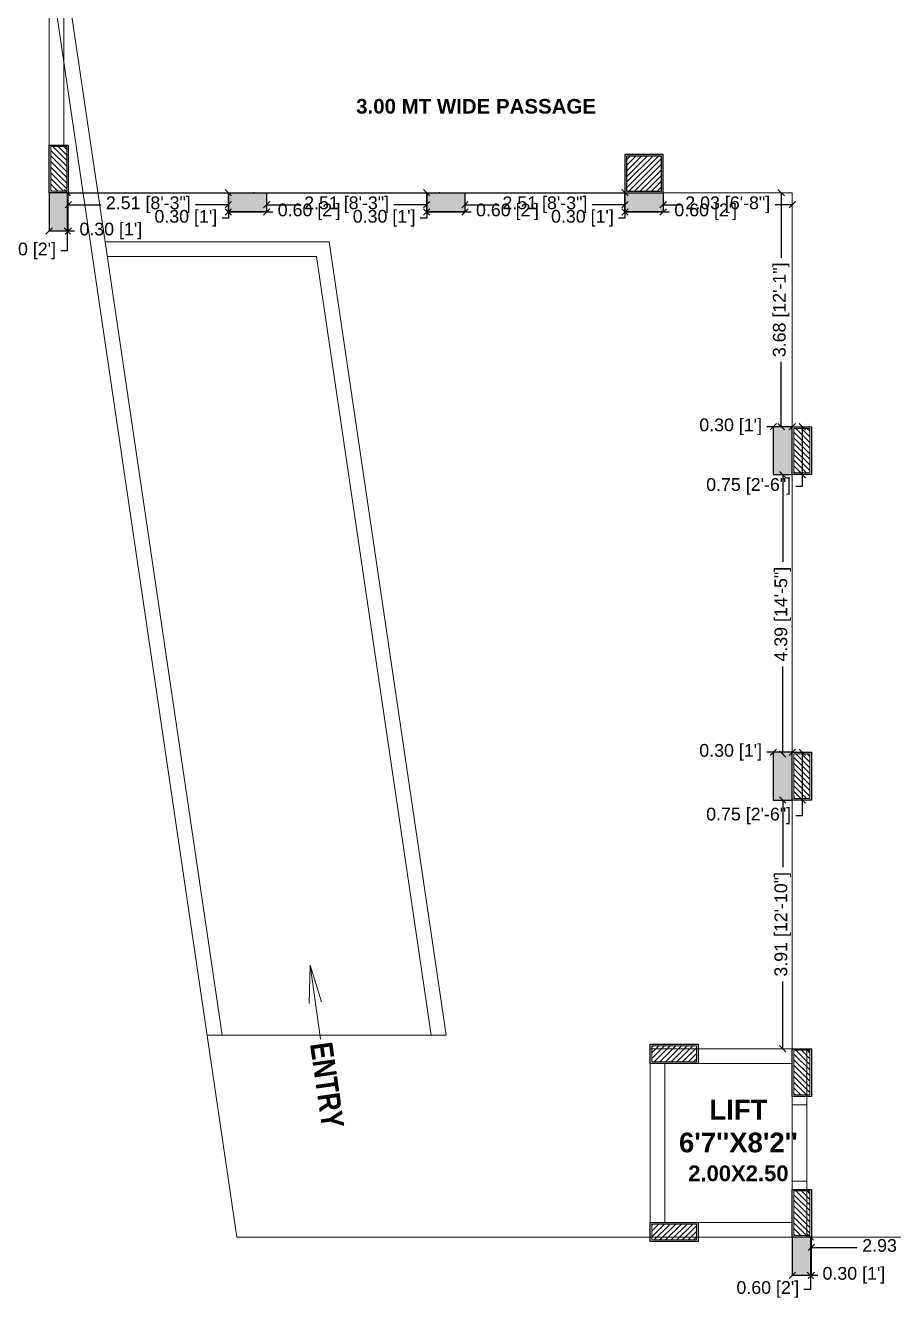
# Model space of a CAD drawing. Header units: metres. Extents: x 0 to 8495, y 0 to 3455.
# Drawn here: x 8264.04 to 8277.67, y 227.93 to 248.09 of the extents above; entities that cross this region are included whole.
import ezdxf

# ---------------------------------------------------------------- set-up
doc = ezdxf.new("R2010")
doc.units = ezdxf.units.M
doc.header["$MEASUREMENT"] = 0
doc.layers.get('0').update_dxf_attribs({"lineweight": 18})
doc.layers.add('Columns', color=12, linetype='Continuous', lineweight=25)
doc.layers.add('furniture', color=30, linetype='Continuous', lineweight=20)
doc.styles.add('Annotative', font='arial.ttf')
doc.styles.get("Standard").update_dxf_attribs({"font": 'ARIALN.TTF', "height": 0.2})
doc.dimstyles.get("Standard").update_dxf_attribs({"dimtxt": 0.2, "dimasz": 0.1, "dimexe": 0.08, "dimexo": 0.1125, "dimgap": 0.09, "dimtad": 0, "dimtoh": 1, "dimzin": 0, "dimdsep": 46, "dimtxsty": 'Annotative', "dimblk": 'OBLIQUE', "dimcen": 0.09, "dimse1": 1, "dimse2": 1, "dimclrt": 256, "dimadec": 0, "dimazin": 0, "dimtfac": 1, "dimtofl": 0, "dimtmove": 0, "dimatfit": 3, "dimldrblk": 'OBLIQUE', "dimfxl": 1, "dimtolj": 1, "dimtzin": 0, "dimarcsym": 0})

# ---------------------------------------------------------------- blocks, each defined once
blk = doc.blocks.new('_Oblique')
at = {"color": 0, "linetype": 'ByBlock', "lineweight": -2}
blk.add_line((-0.5, -0.5), (0.5, 0.5), dxfattribs=at)
blk = doc.blocks.new('*D92')
at = {"layer": 'Columns', "color": 0, "lineweight": -2, "transparency": 16777216}
for p, q in [((8264.711, 245.275), (8265.225, 245.275)), ((8267.225, 245.275), (8266.711, 245.275))]:
    blk.add_line(p, q, dxfattribs=at)
at = {"layer": 'Defpoints', "color": 0, "transparency": 16777216}
for p in [(8264.711, 245.463), (8267.225, 245.463), (8267.225, 245.275)]:
    blk.add_point(p, dxfattribs=at)
at = {"layer": 'Columns', "color": 0, "lineweight": -2, "transparency": 16777216, "xscale": 0.1, "yscale": 0.1, "zscale": 0.1, "rotation": 180}
blk.add_blockref('_Oblique', (8264.711, 245.275), dxfattribs=at)
at = {"layer": 'Columns', "color": 0, "lineweight": -2, "transparency": 16777216, "xscale": 0.1, "yscale": 0.1, "zscale": 0.1}
blk.add_blockref('_Oblique', (8267.225, 245.275), dxfattribs=at)
at = {"layer": 'Columns', "transparency": 16777216, "insert": (8265.968, 245.275), "char_height": 0.2, "attachment_point": 5, "style": 'Annotative'}
blk.add_mtext('\\A1;2.51 [8\'-3"]', dxfattribs=at)
blk = doc.blocks.new('*D93')
at = {"layer": 'Columns', "color": 0, "lineweight": -2, "transparency": 16777216}
for p, q in [((8267.825, 245.275), (8268.339, 245.275)), ((8270.339, 245.275), (8269.825, 245.275))]:
    blk.add_line(p, q, dxfattribs=at)
at = {"layer": 'Defpoints', "color": 0, "transparency": 16777216}
for p in [(8267.825, 245.463), (8270.339, 245.463), (8270.339, 245.275)]:
    blk.add_point(p, dxfattribs=at)
at = {"layer": 'Columns', "color": 0, "lineweight": -2, "transparency": 16777216, "xscale": 0.1, "yscale": 0.1, "zscale": 0.1, "rotation": 180}
blk.add_blockref('_Oblique', (8267.825, 245.275), dxfattribs=at)
at = {"layer": 'Columns', "color": 0, "lineweight": -2, "transparency": 16777216, "xscale": 0.1, "yscale": 0.1, "zscale": 0.1}
blk.add_blockref('_Oblique', (8270.339, 245.275), dxfattribs=at)
at = {"layer": 'Columns', "transparency": 16777216, "insert": (8269.082, 245.275), "char_height": 0.2, "attachment_point": 5, "style": 'Annotative'}
blk.add_mtext('\\A1;2.51 [8\'-3"]', dxfattribs=at)
blk = doc.blocks.new('*D94')
at = {"layer": 'Columns', "color": 0, "lineweight": -2, "transparency": 16777216}
for p, q in [((8270.939, 245.275), (8271.453, 245.275)), ((8273.453, 245.275), (8272.939, 245.275))]:
    blk.add_line(p, q, dxfattribs=at)
at = {"layer": 'Defpoints', "color": 0, "transparency": 16777216}
for p in [(8270.939, 245.463), (8273.453, 245.463), (8273.453, 245.275)]:
    blk.add_point(p, dxfattribs=at)
at = {"layer": 'Columns', "color": 0, "lineweight": -2, "transparency": 16777216, "xscale": 0.1, "yscale": 0.1, "zscale": 0.1, "rotation": 180}
blk.add_blockref('_Oblique', (8270.939, 245.275), dxfattribs=at)
at = {"layer": 'Columns', "color": 0, "lineweight": -2, "transparency": 16777216, "xscale": 0.1, "yscale": 0.1, "zscale": 0.1}
blk.add_blockref('_Oblique', (8273.453, 245.275), dxfattribs=at)
at = {"layer": 'Columns', "transparency": 16777216, "insert": (8272.196, 245.275), "char_height": 0.2, "attachment_point": 5, "style": 'Annotative'}
blk.add_mtext('\\A1;2.51 [8\'-3"]', dxfattribs=at)
blk = doc.blocks.new('*D95')
at = {"layer": 'Columns', "color": 0, "lineweight": -2, "transparency": 16777216}
for p, q in [((8274.053, 245.275), (8274.324, 245.275)), ((8276.081, 245.275), (8275.81, 245.275))]:
    blk.add_line(p, q, dxfattribs=at)
at = {"layer": 'Defpoints', "color": 0, "transparency": 16777216}
for p in [(8274.053, 245.463), (8276.081, 245.463), (8276.081, 245.275)]:
    blk.add_point(p, dxfattribs=at)
at = {"layer": 'Columns', "color": 0, "lineweight": -2, "transparency": 16777216, "xscale": 0.1, "yscale": 0.1, "zscale": 0.1, "rotation": 180}
blk.add_blockref('_Oblique', (8274.053, 245.275), dxfattribs=at)
at = {"layer": 'Columns', "color": 0, "lineweight": -2, "transparency": 16777216, "xscale": 0.1, "yscale": 0.1, "zscale": 0.1}
blk.add_blockref('_Oblique', (8276.081, 245.275), dxfattribs=at)
at = {"layer": 'Columns', "transparency": 16777216, "insert": (8275.067, 245.275), "char_height": 0.2, "attachment_point": 5, "style": 'Annotative'}
blk.add_mtext('\\A1;2.03 [6\'-8"]', dxfattribs=at)
blk = doc.blocks.new('*D96')
at = {"layer": 'Columns', "color": 0, "lineweight": -2, "transparency": 16777216}
for p, q in [((8275.906, 245.463), (8275.906, 244.443)), ((8275.906, 241.785), (8275.906, 242.805))]:
    blk.add_line(p, q, dxfattribs=at)
at = {"layer": 'Defpoints', "color": 0, "transparency": 16777216}
for p in [(8276.081, 245.463), (8275.906, 241.785), (8276.081, 241.785)]:
    blk.add_point(p, dxfattribs=at)
at = {"layer": 'Columns', "color": 0, "lineweight": -2, "transparency": 16777216, "xscale": 0.1, "yscale": 0.1, "zscale": 0.1}
for p, rotation in [((8275.906, 245.463), 90), ((8275.906, 241.785), 270)]:
    blk.add_blockref('_Oblique', p, dxfattribs=dict(at, rotation=rotation))
at = {"layer": 'Columns', "transparency": 16777216, "insert": (8275.906, 243.624), "char_height": 0.2, "attachment_point": 5, "rotation": 90, "style": 'Annotative'}
blk.add_mtext('\\A1;3.68 [12\'-1"]', dxfattribs=at)
blk = doc.blocks.new('*D97')
at = {"layer": 'Columns', "color": 0, "lineweight": -2, "transparency": 16777216}
for p, q in [((8275.931, 241.035), (8275.931, 239.664)), ((8275.931, 236.645), (8275.931, 238.017))]:
    blk.add_line(p, q, dxfattribs=at)
at = {"layer": 'Defpoints', "color": 0, "transparency": 16777216}
for p in [(8276.081, 241.035), (8275.931, 236.645), (8276.081, 236.645)]:
    blk.add_point(p, dxfattribs=at)
at = {"layer": 'Columns', "color": 0, "lineweight": -2, "transparency": 16777216, "xscale": 0.1, "yscale": 0.1, "zscale": 0.1}
for p, rotation in [((8275.931, 241.035), 90), ((8275.931, 236.645), 270)]:
    blk.add_blockref('_Oblique', p, dxfattribs=dict(at, rotation=rotation))
at = {"layer": 'Columns', "transparency": 16777216, "insert": (8275.931, 238.84), "char_height": 0.2, "attachment_point": 5, "rotation": 90, "style": 'Annotative'}
blk.add_mtext('\\A1;4.39 [14\'-5"]', dxfattribs=at)
blk = doc.blocks.new('*D98')
at = {"layer": 'Columns', "color": 0, "lineweight": -2, "transparency": 16777216}
for p, q in [((8275.931, 235.92), (8275.931, 234.863)), ((8275.931, 232.011), (8275.931, 233.069))]:
    blk.add_line(p, q, dxfattribs=at)
at = {"layer": 'Defpoints', "color": 0, "transparency": 16777216}
for p in [(8276.081, 235.92), (8275.931, 232.011), (8276.081, 232.011)]:
    blk.add_point(p, dxfattribs=at)
at = {"layer": 'Columns', "color": 0, "lineweight": -2, "transparency": 16777216, "xscale": 0.1, "yscale": 0.1, "zscale": 0.1}
for p, rotation in [((8275.931, 235.92), 90), ((8275.931, 232.011), 270)]:
    blk.add_blockref('_Oblique', p, dxfattribs=dict(at, rotation=rotation))
at = {"layer": 'Columns', "transparency": 16777216, "insert": (8275.931, 233.966), "char_height": 0.2, "attachment_point": 5, "rotation": 90, "style": 'Annotative'}
blk.add_mtext('\\A1;3.91 [12\'-10"]', dxfattribs=at)
blk = doc.blocks.new('*D99')
at = {"layer": 'Columns', "color": 0, "lineweight": -2, "transparency": 16777216}
for p, q in [((8264.694, 245.463), (8264.694, 244.863)), ((8264.694, 244.863), (8264.694, 244.549)), ((8264.694, 244.549), (8264.594, 244.549))]:
    blk.add_line(p, q, dxfattribs=at)
at = {"layer": 'Defpoints', "color": 0, "transparency": 16777216}
for p in [(8264.411, 245.463), (8264.411, 244.863), (8264.694, 244.863)]:
    blk.add_point(p, dxfattribs=at)
at = {"layer": 'Columns', "color": 0, "lineweight": -2, "transparency": 16777216, "xscale": 0.1, "yscale": 0.1, "zscale": 0.1}
for p, rotation in [((8264.694, 245.463), 90), ((8264.694, 244.863), 270)]:
    blk.add_blockref('_Oblique', p, dxfattribs=dict(at, rotation=rotation))
at = {"layer": 'Columns', "transparency": 16777216, "insert": (8264.026, 244.549), "char_height": 0.2, "attachment_point": 5, "style": 'Annotative'}
blk.add_mtext("\\A1;0.60 [2']", dxfattribs=at)
blk = doc.blocks.new('*D100')
at = {"layer": 'Columns', "color": 0, "lineweight": -2, "transparency": 16777216}
for p, q in [((8264.411, 244.863), (8264.711, 244.863)), ((8264.711, 244.863), (8264.811, 244.863))]:
    blk.add_line(p, q, dxfattribs=at)
at = {"layer": 'Defpoints', "color": 0, "transparency": 16777216}
for p in [(8264.411, 244.863), (8264.711, 244.863), (8264.711, 244.863)]:
    blk.add_point(p, dxfattribs=at)
at = {"layer": 'Columns', "color": 0, "lineweight": -2, "transparency": 16777216, "xscale": 0.1, "yscale": 0.1, "zscale": 0.1, "rotation": 180}
blk.add_blockref('_Oblique', (8264.411, 244.863), dxfattribs=at)
at = {"layer": 'Columns', "color": 0, "lineweight": -2, "transparency": 16777216, "xscale": 0.1, "yscale": 0.1, "zscale": 0.1}
blk.add_blockref('_Oblique', (8264.711, 244.863), dxfattribs=at)
at = {"layer": 'Columns', "transparency": 16777216, "insert": (8265.379, 244.863), "char_height": 0.2, "attachment_point": 5, "style": 'Annotative'}
blk.add_mtext("\\A1;0.30 [1']", dxfattribs=at)
blk = doc.blocks.new('*D101')
at = {"layer": 'Columns', "color": 0, "lineweight": -2, "transparency": 16777216}
for p, q in [((8267.225, 245.463), (8267.225, 245.163)), ((8267.225, 245.163), (8267.225, 245.063)), ((8267.225, 245.063), (8267.125, 245.063))]:
    blk.add_line(p, q, dxfattribs=at)
at = {"layer": 'Defpoints', "color": 0, "transparency": 16777216}
for p in [(8267.225, 245.463), (8267.225, 245.163), (8267.225, 245.163)]:
    blk.add_point(p, dxfattribs=at)
at = {"layer": 'Columns', "color": 0, "lineweight": -2, "transparency": 16777216, "xscale": 0.1, "yscale": 0.1, "zscale": 0.1}
for p, rotation in [((8267.225, 245.463), 90), ((8267.225, 245.163), 270)]:
    blk.add_blockref('_Oblique', p, dxfattribs=dict(at, rotation=rotation))
at = {"layer": 'Columns', "transparency": 16777216, "insert": (8266.557, 245.063), "char_height": 0.2, "attachment_point": 5, "style": 'Annotative'}
blk.add_mtext("\\A1;0.30 [1']", dxfattribs=at)
blk = doc.blocks.new('*D102')
at = {"layer": 'Columns', "color": 0, "lineweight": -2, "transparency": 16777216}
for p, q in [((8267.225, 245.163), (8267.825, 245.163)), ((8267.825, 245.163), (8267.925, 245.163))]:
    blk.add_line(p, q, dxfattribs=at)
at = {"layer": 'Defpoints', "color": 0, "transparency": 16777216}
for p in [(8267.225, 245.163), (8267.825, 245.163), (8267.825, 245.163)]:
    blk.add_point(p, dxfattribs=at)
at = {"layer": 'Columns', "color": 0, "lineweight": -2, "transparency": 16777216, "xscale": 0.1, "yscale": 0.1, "zscale": 0.1, "rotation": 180}
blk.add_blockref('_Oblique', (8267.225, 245.163), dxfattribs=at)
at = {"layer": 'Columns', "color": 0, "lineweight": -2, "transparency": 16777216, "xscale": 0.1, "yscale": 0.1, "zscale": 0.1}
blk.add_blockref('_Oblique', (8267.825, 245.163), dxfattribs=at)
at = {"layer": 'Columns', "transparency": 16777216, "insert": (8268.493, 245.163), "char_height": 0.2, "attachment_point": 5, "style": 'Annotative'}
blk.add_mtext("\\A1;0.60 [2']", dxfattribs=at)
blk = doc.blocks.new('*D103')
at = {"layer": 'Columns', "color": 0, "lineweight": -2, "transparency": 16777216}
for p, q in [((8270.339, 245.463), (8270.339, 245.163)), ((8270.339, 245.163), (8270.339, 245.063)), ((8270.339, 245.063), (8270.239, 245.063))]:
    blk.add_line(p, q, dxfattribs=at)
at = {"layer": 'Defpoints', "color": 0, "transparency": 16777216}
for p in [(8270.339, 245.463), (8270.339, 245.163), (8270.339, 245.163)]:
    blk.add_point(p, dxfattribs=at)
at = {"layer": 'Columns', "color": 0, "lineweight": -2, "transparency": 16777216, "xscale": 0.1, "yscale": 0.1, "zscale": 0.1}
for p, rotation in [((8270.339, 245.463), 90), ((8270.339, 245.163), 270)]:
    blk.add_blockref('_Oblique', p, dxfattribs=dict(at, rotation=rotation))
at = {"layer": 'Columns', "transparency": 16777216, "insert": (8269.671, 245.063), "char_height": 0.2, "attachment_point": 5, "style": 'Annotative'}
blk.add_mtext("\\A1;0.30 [1']", dxfattribs=at)
blk = doc.blocks.new('*D104')
at = {"layer": 'Columns', "color": 0, "lineweight": -2, "transparency": 16777216}
for p, q in [((8270.339, 245.163), (8270.939, 245.163)), ((8270.939, 245.163), (8271.039, 245.163))]:
    blk.add_line(p, q, dxfattribs=at)
at = {"layer": 'Defpoints', "color": 0, "transparency": 16777216}
for p in [(8270.339, 245.163), (8270.939, 245.163), (8270.939, 245.163)]:
    blk.add_point(p, dxfattribs=at)
at = {"layer": 'Columns', "color": 0, "lineweight": -2, "transparency": 16777216, "xscale": 0.1, "yscale": 0.1, "zscale": 0.1, "rotation": 180}
blk.add_blockref('_Oblique', (8270.339, 245.163), dxfattribs=at)
at = {"layer": 'Columns', "color": 0, "lineweight": -2, "transparency": 16777216, "xscale": 0.1, "yscale": 0.1, "zscale": 0.1}
blk.add_blockref('_Oblique', (8270.939, 245.163), dxfattribs=at)
at = {"layer": 'Columns', "transparency": 16777216, "insert": (8271.607, 245.163), "char_height": 0.2, "attachment_point": 5, "style": 'Annotative'}
blk.add_mtext("\\A1;0.60 [2']", dxfattribs=at)
blk = doc.blocks.new('*D105')
at = {"layer": 'Columns', "color": 0, "lineweight": -2, "transparency": 16777216}
for p, q in [((8273.453, 245.463), (8273.453, 245.163)), ((8273.453, 245.163), (8273.453, 245.063)), ((8273.453, 245.063), (8273.353, 245.063))]:
    blk.add_line(p, q, dxfattribs=at)
at = {"layer": 'Defpoints', "color": 0, "transparency": 16777216}
for p in [(8273.453, 245.463), (8273.453, 245.163), (8273.453, 245.163)]:
    blk.add_point(p, dxfattribs=at)
at = {"layer": 'Columns', "color": 0, "lineweight": -2, "transparency": 16777216, "xscale": 0.1, "yscale": 0.1, "zscale": 0.1}
for p, rotation in [((8273.453, 245.463), 90), ((8273.453, 245.163), 270)]:
    blk.add_blockref('_Oblique', p, dxfattribs=dict(at, rotation=rotation))
at = {"layer": 'Columns', "transparency": 16777216, "insert": (8272.785, 245.063), "char_height": 0.2, "attachment_point": 5, "style": 'Annotative'}
blk.add_mtext("\\A1;0.30 [1']", dxfattribs=at)
blk = doc.blocks.new('*D106')
at = {"layer": 'Columns', "color": 0, "lineweight": -2, "transparency": 16777216}
for p, q in [((8273.453, 245.163), (8274.053, 245.163)), ((8274.053, 245.163), (8274.153, 245.163))]:
    blk.add_line(p, q, dxfattribs=at)
at = {"layer": 'Defpoints', "color": 0, "transparency": 16777216}
for p in [(8273.453, 245.163), (8274.053, 245.163), (8274.053, 245.163)]:
    blk.add_point(p, dxfattribs=at)
at = {"layer": 'Columns', "color": 0, "lineweight": -2, "transparency": 16777216, "xscale": 0.1, "yscale": 0.1, "zscale": 0.1, "rotation": 180}
blk.add_blockref('_Oblique', (8273.453, 245.163), dxfattribs=at)
at = {"layer": 'Columns', "color": 0, "lineweight": -2, "transparency": 16777216, "xscale": 0.1, "yscale": 0.1, "zscale": 0.1}
blk.add_blockref('_Oblique', (8274.053, 245.163), dxfattribs=at)
at = {"layer": 'Columns', "transparency": 16777216, "insert": (8274.721, 245.163), "char_height": 0.2, "attachment_point": 5, "style": 'Annotative'}
blk.add_mtext("\\A1;0.60 [2']", dxfattribs=at)
blk = doc.blocks.new('*D107')
at = {"layer": 'Columns', "color": 0, "lineweight": -2, "transparency": 16777216}
for p, q in [((8275.781, 241.785), (8275.681, 241.785)), ((8276.081, 241.785), (8275.781, 241.785))]:
    blk.add_line(p, q, dxfattribs=at)
at = {"layer": 'Defpoints', "color": 0, "transparency": 16777216}
for p in [(8275.781, 241.785), (8275.781, 241.785), (8276.081, 241.785)]:
    blk.add_point(p, dxfattribs=at)
at = {"layer": 'Columns', "color": 0, "lineweight": -2, "transparency": 16777216, "xscale": 0.1, "yscale": 0.1, "zscale": 0.1, "rotation": 180}
blk.add_blockref('_Oblique', (8275.781, 241.785), dxfattribs=at)
at = {"layer": 'Columns', "color": 0, "lineweight": -2, "transparency": 16777216, "xscale": 0.1, "yscale": 0.1, "zscale": 0.1}
blk.add_blockref('_Oblique', (8276.081, 241.785), dxfattribs=at)
at = {"layer": 'Columns', "transparency": 16777216, "insert": (8275.113, 241.785), "char_height": 0.2, "attachment_point": 5, "style": 'Annotative'}
blk.add_mtext("\\A1;0.30 [1']", dxfattribs=at)
blk = doc.blocks.new('*D108')
at = {"layer": 'Columns', "color": 0, "lineweight": -2, "transparency": 16777216}
for p, q in [((8276.237, 241.785), (8276.237, 241.035)), ((8276.237, 241.035), (8276.237, 240.848)), ((8276.237, 240.848), (8276.137, 240.848))]:
    blk.add_line(p, q, dxfattribs=at)
at = {"layer": 'Defpoints', "color": 0, "transparency": 16777216}
for p in [(8275.781, 241.785), (8275.781, 241.035), (8276.237, 241.035)]:
    blk.add_point(p, dxfattribs=at)
at = {"layer": 'Columns', "color": 0, "lineweight": -2, "transparency": 16777216, "xscale": 0.1, "yscale": 0.1, "zscale": 0.1}
for p, rotation in [((8276.237, 241.785), 90), ((8276.237, 241.035), 270)]:
    blk.add_blockref('_Oblique', p, dxfattribs=dict(at, rotation=rotation))
at = {"layer": 'Columns', "transparency": 16777216, "insert": (8275.395, 240.848), "char_height": 0.2, "attachment_point": 5, "style": 'Annotative'}
blk.add_mtext('\\A1;0.75 [2\'-6"]', dxfattribs=at)
blk = doc.blocks.new('*D109')
at = {"layer": 'Columns', "color": 0, "lineweight": -2, "transparency": 16777216}
for p, q in [((8275.781, 236.67), (8275.681, 236.67)), ((8276.081, 236.67), (8275.781, 236.67))]:
    blk.add_line(p, q, dxfattribs=at)
at = {"layer": 'Defpoints', "color": 0, "transparency": 16777216}
for p in [(8275.781, 236.67), (8275.781, 236.67), (8276.081, 236.67)]:
    blk.add_point(p, dxfattribs=at)
at = {"layer": 'Columns', "color": 0, "lineweight": -2, "transparency": 16777216, "xscale": 0.1, "yscale": 0.1, "zscale": 0.1, "rotation": 180}
blk.add_blockref('_Oblique', (8275.781, 236.67), dxfattribs=at)
at = {"layer": 'Columns', "color": 0, "lineweight": -2, "transparency": 16777216, "xscale": 0.1, "yscale": 0.1, "zscale": 0.1}
blk.add_blockref('_Oblique', (8276.081, 236.67), dxfattribs=at)
at = {"layer": 'Columns', "transparency": 16777216, "insert": (8275.113, 236.67), "char_height": 0.2, "attachment_point": 5, "style": 'Annotative'}
blk.add_mtext("\\A1;0.30 [1']", dxfattribs=at)
blk = doc.blocks.new('*D110')
at = {"layer": 'Columns', "color": 0, "lineweight": -2, "transparency": 16777216}
for p, q in [((8276.237, 236.67), (8276.237, 235.92)), ((8276.237, 235.92), (8276.237, 235.669)), ((8276.237, 235.669), (8276.137, 235.669))]:
    blk.add_line(p, q, dxfattribs=at)
at = {"layer": 'Defpoints', "color": 0, "transparency": 16777216}
for p in [(8275.781, 236.67), (8275.781, 235.92), (8276.237, 235.92)]:
    blk.add_point(p, dxfattribs=at)
at = {"layer": 'Columns', "color": 0, "lineweight": -2, "transparency": 16777216, "xscale": 0.1, "yscale": 0.1, "zscale": 0.1}
for p, rotation in [((8276.237, 236.67), 90), ((8276.237, 235.92), 270)]:
    blk.add_blockref('_Oblique', p, dxfattribs=dict(at, rotation=rotation))
at = {"layer": 'Columns', "transparency": 16777216, "insert": (8275.395, 235.669), "char_height": 0.2, "attachment_point": 5, "style": 'Annotative'}
blk.add_mtext('\\A1;0.75 [2\'-6"]', dxfattribs=at)
blk = doc.blocks.new('*D111')
at = {"layer": 'Columns', "color": 0, "lineweight": -2, "transparency": 16777216}
for p, q in [((8276.381, 228.89), (8277.102, 228.89)), ((8279.311, 228.89), (8278.589, 228.89))]:
    blk.add_line(p, q, dxfattribs=at)
at = {"layer": 'Defpoints', "color": 0, "transparency": 16777216}
for p in [(8276.381, 229.051), (8279.311, 229.051), (8279.311, 228.89)]:
    blk.add_point(p, dxfattribs=at)
at = {"layer": 'Columns', "color": 0, "lineweight": -2, "transparency": 16777216, "xscale": 0.1, "yscale": 0.1, "zscale": 0.1, "rotation": 180}
blk.add_blockref('_Oblique', (8276.381, 228.89), dxfattribs=at)
at = {"layer": 'Columns', "color": 0, "lineweight": -2, "transparency": 16777216, "xscale": 0.1, "yscale": 0.1, "zscale": 0.1}
blk.add_blockref('_Oblique', (8279.311, 228.89), dxfattribs=at)
at = {"layer": 'Columns', "transparency": 16777216, "insert": (8277.846, 228.89), "char_height": 0.2, "attachment_point": 5, "style": 'Annotative'}
blk.add_mtext('\\A1;2.93 [9\'-7"]', dxfattribs=at)
blk = doc.blocks.new('*D112')
at = {"layer": 'Columns', "color": 0, "lineweight": -2, "transparency": 16777216}
for p, q in [((8276.364, 229.051), (8276.364, 228.451)), ((8276.364, 228.451), (8276.364, 228.229)), ((8276.364, 228.229), (8276.264, 228.229))]:
    blk.add_line(p, q, dxfattribs=at)
at = {"layer": 'Defpoints', "color": 0, "transparency": 16777216}
for p in [(8276.081, 229.051), (8276.081, 228.451), (8276.364, 228.451)]:
    blk.add_point(p, dxfattribs=at)
at = {"layer": 'Columns', "color": 0, "lineweight": -2, "transparency": 16777216, "xscale": 0.1, "yscale": 0.1, "zscale": 0.1}
for p, rotation in [((8276.364, 229.051), 90), ((8276.364, 228.451), 270)]:
    blk.add_blockref('_Oblique', p, dxfattribs=dict(at, rotation=rotation))
at = {"layer": 'Columns', "transparency": 16777216, "insert": (8275.696, 228.229), "char_height": 0.2, "attachment_point": 5, "style": 'Annotative'}
blk.add_mtext("\\A1;0.60 [2']", dxfattribs=at)
blk = doc.blocks.new('*D113')
at = {"layer": 'Columns', "color": 0, "lineweight": -2, "transparency": 16777216}
for p, q in [((8276.081, 228.451), (8276.381, 228.451)), ((8276.381, 228.451), (8276.481, 228.451))]:
    blk.add_line(p, q, dxfattribs=at)
at = {"layer": 'Defpoints', "color": 0, "transparency": 16777216}
for p in [(8276.081, 228.451), (8276.381, 228.451), (8276.381, 228.451)]:
    blk.add_point(p, dxfattribs=at)
at = {"layer": 'Columns', "color": 0, "lineweight": -2, "transparency": 16777216, "xscale": 0.1, "yscale": 0.1, "zscale": 0.1, "rotation": 180}
blk.add_blockref('_Oblique', (8276.081, 228.451), dxfattribs=at)
at = {"layer": 'Columns', "color": 0, "lineweight": -2, "transparency": 16777216, "xscale": 0.1, "yscale": 0.1, "zscale": 0.1}
blk.add_blockref('_Oblique', (8276.381, 228.451), dxfattribs=at)
at = {"layer": 'Columns', "transparency": 16777216, "insert": (8277.048, 228.451), "char_height": 0.2, "attachment_point": 5, "style": 'Annotative'}
blk.add_mtext("\\A1;0.30 [1']", dxfattribs=at)

msp = doc.modelspace()

# ---------------------------------------------------------------- hatches: boundary and pattern name
at = {"layer": 'Columns', "lineweight": 0}
h = msp.add_hatch(dxfattribs=at)
h.set_pattern_fill('ANSI31', color=256, scale=0.5, angle=-90)
h.set_pattern_definition([(315, (1130.90284, -205.206755), (0.0441941738, 0.0441941738), [])])
h.paths.add_polyline_path([(8264.436, 245.488), (8264.686, 245.488), (8264.686, 246.188), (8264.436, 246.188)])
at = {"layer": 'Columns'}
h = msp.add_hatch(dxfattribs=at)
h.set_pattern_fill('ANSI31', scale=0.5)
h.set_pattern_definition([(45, (1142.32143, -212.297764), (-0.0441941738, 0.0441941738), [])])
h.paths.add_polyline_path([(8273.478, 245.488), (8274.028, 245.488), (8274.028, 246.038), (8273.478, 246.038)])
h = msp.add_hatch(color=44, dxfattribs=at)
h.dxf.hatch_style = 1
h.paths.add_polyline_path([(8264.711, 245.463), (8264.411, 245.463), (8264.411, 244.863), (8264.711, 244.863)])
h.paths.add_polyline_path([(8267.825, 245.163), (8267.825, 245.463), (8267.225, 245.463), (8267.225, 245.163)])
h.paths.add_polyline_path([(8270.939, 245.163), (8270.939, 245.463), (8270.339, 245.463), (8270.339, 245.163)])
h.paths.add_polyline_path([(8274.053, 245.163), (8274.053, 245.463), (8273.453, 245.463), (8273.453, 245.163)])
h.paths.add_polyline_path([(8275.781, 241.035), (8276.081, 241.035), (8276.081, 241.785), (8275.781, 241.785)])
h.paths.add_polyline_path([(8275.781, 235.92), (8276.081, 235.92), (8276.081, 236.67), (8275.781, 236.67)])
h.paths.add_polyline_path([(8276.381, 229.051), (8276.081, 229.051), (8276.081, 228.451), (8276.381, 228.451)])
h.paths.add_polyline_path([(8279.841, 228.751), (8279.841, 229.051), (8279.311, 229.051), (8279.311, 228.751)])
h.paths.add_polyline_path([(8282.716, 228.751), (8282.716, 229.051), (8282.186, 229.051), (8282.186, 228.751)])
h.paths.add_polyline_path([(8285.676, 228.751), (8285.676, 229.051), (8285.146, 229.051), (8285.146, 228.751)])
h.paths.add_polyline_path([(8288.636, 228.751), (8288.636, 229.051), (8288.106, 229.051), (8288.106, 228.751)])
h.paths.add_polyline_path([(8291.596, 228.751), (8291.596, 229.051), (8291.066, 229.051), (8291.066, 228.751)])
h.paths.add_polyline_path([(8294.556, 228.751), (8294.556, 229.051), (8294.026, 229.051), (8294.026, 228.751)])
h.paths.add_polyline_path([(8296.986, 229.051), (8296.986, 228.751), (8297.516, 228.751), (8297.516, 229.051)])
h.paths.add_polyline_path([(8300.476, 228.751), (8300.476, 229.051), (8299.946, 229.051), (8299.946, 228.751)])
h.paths.add_polyline_path([(8303.121, 229.051), (8303.121, 228.751), (8303.651, 228.751), (8303.651, 229.051)])
h.paths.add_polyline_path([(8306.396, 228.751), (8306.396, 229.051), (8305.866, 229.051), (8305.866, 228.751)])
h.paths.add_polyline_path([(8309.456, 228.751), (8309.456, 229.051), (8308.926, 229.051), (8308.926, 228.751)])
h.paths.add_polyline_path([(8311.901, 229.051), (8311.901, 228.751), (8312.431, 228.751), (8312.431, 229.051)])
h.paths.add_polyline_path([(8315.661, 229.051), (8315.361, 229.051), (8315.361, 228.451), (8315.661, 228.451)])
h.paths.add_polyline_path([(8315.661, 235.995), (8315.961, 235.995), (8315.961, 236.595), (8315.661, 236.595)])
at = {"layer": 'Columns', "lineweight": 0}
h = msp.add_hatch(dxfattribs=at)
h.set_pattern_fill('ANSI31', color=256, scale=0.5, angle=-90)
h.set_pattern_definition([(315, (1142.57261, -209.634855), (0.0441941738, 0.0441941738), [])])
h.paths.add_polyline_path([(8276.106, 241.06), (8276.356, 241.06), (8276.356, 241.76), (8276.106, 241.76)])
h = msp.add_hatch(dxfattribs=at)
h.set_pattern_fill('ANSI31', color=256, scale=0.5, angle=-90)
h.set_pattern_definition([(315, (1142.57261, -214.749855), (0.0441941738, 0.0441941738), [])])
h.paths.add_polyline_path([(8276.106, 235.945), (8276.356, 235.945), (8276.356, 236.645), (8276.106, 236.645)])
h = msp.add_hatch(dxfattribs=at)
h.set_pattern_fill('ANSI31', color=256, scale=0.5, angle=-180)
h.set_pattern_definition([(225, (7823.180525, 7365.58923), (0.0441941738, -0.0441941738), [])])
h.paths.add_polyline_path([(8273.876, 232.056), (8273.876, 231.806), (8274.576, 231.806), (8274.576, 232.056)])
h = msp.add_hatch(dxfattribs=at)
h.set_pattern_fill('ANSI31', color=256, scale=0.5, angle=-90)
h.set_pattern_definition([(315, (1142.57261, -219.408755), (0.0441941738, 0.0441941738), [])])
h.paths.add_polyline_path([(8276.106, 231.286), (8276.356, 231.286), (8276.356, 231.986), (8276.106, 231.986)])
h = msp.add_hatch(dxfattribs=at)
h.set_pattern_fill('ANSI31', color=256, scale=0.5, angle=-90)
h.set_pattern_definition([(315, (1142.57261, -221.618755), (0.0441941738, 0.0441941738), [])])
h.paths.add_polyline_path([(8276.106, 229.076), (8276.356, 229.076), (8276.356, 229.776), (8276.106, 229.776)])
h = msp.add_hatch(dxfattribs=at)
h.set_pattern_fill('ANSI31', color=256, scale=0.5, angle=-180)
h.set_pattern_definition([(225, (7823.180525, 7362.78923), (0.0441941738, -0.0441941738), [])])
h.paths.add_polyline_path([(8273.876, 229.256), (8273.876, 229.006), (8274.576, 229.006), (8274.576, 229.256)])

# ---------------------------------------------------------------- linework, layer by layer
at = {"color": 167, "lineweight": 0}
for p, q in [((8264.411, 246.213), (8264.411, 256.741)), ((8273.687, 229.051), (8267.36, 229.051))]:
    msp.add_line(p, q, dxfattribs=at)
at = {"lineweight": 0}
for p, q in [((8264.641, 246.213), (8264.641, 254.487)), ((8268.507, 233.322), (8268.493, 232.72)), ((8273.851, 229.051), (8273.851, 232.011)), ((8273.851, 232.011), (8276.311, 232.011)), ((8274.081, 229.281), (8274.081, 231.781)), ((8274.081, 229.281), (8274.081, 231.781)), ((8274.081, 231.781), (8276.081, 231.781)), ((8276.081, 231.131), (8276.311, 231.131)), ((8276.081, 229.931), (8276.311, 229.931)), ((8276.081, 229.281), (8274.081, 229.281)), ((8273.751, 229.051), (8267.36, 229.051))]:
    msp.add_line(p, q, dxfattribs=at)
at = {"color": 251, "lineweight": 0}
for p, q in [((8264.711, 245.463), (8276.081, 245.463)), ((8276.081, 245.463), (8276.081, 231.531)), ((8276.081, 245.463), (8276.081, 229.051)), ((8276.311, 229.931), (8276.311, 229.051)), ((8276.311, 229.931), (8276.311, 229.051)), ((8276.311, 229.931), (8276.311, 229.051)), ((8276.311, 229.931), (8276.311, 229.051)), ((8276.311, 229.051), (8279.771, 229.051))]:
    msp.add_line(p, q, dxfattribs=at)
at = {"color": 57, "lineweight": 0, "true_color": 0x80812c}
for p, q in [((8268.807, 244.693), (8265.29, 244.693)), ((8270.643, 232.225), (8268.807, 244.693)), ((8265.324, 244.463), (8268.609, 244.463)), ((8268.507, 233.322), (8268.673, 232.164)), ((8268.507, 233.322), (8268.689, 232.748)), ((8266.893, 232.225), (8270.643, 232.225))]:
    msp.add_line(p, q, dxfattribs=at)
for points in [[(8264.411, 249.087), (8267.36, 229.051)], [(8264.643, 249.087), (8265.29, 244.693)], [(8268.807, 244.693), (8270.643, 232.225)]]:
    msp.add_lwpolyline(points)
at = {"color": 57, "true_color": 0x80812c}
for points in [[(8265.29, 244.693), (8267.125, 232.225)], [(8268.609, 244.463), (8270.41, 232.225)]]:
    msp.add_lwpolyline(points, dxfattribs=at)
at = {"lineweight": 0}
for points in [[(8276.311, 232.011), (8276.311, 229.931)], [(8276.081, 231.781), (8276.081, 231.131)], [(8276.081, 229.931), (8276.081, 229.281), (8274.081, 229.281)], [(8276.081, 229.931), (8276.081, 229.281)], [(8276.311, 229.931), (8276.311, 229.051)]]:
    msp.add_lwpolyline(points, dxfattribs=at)
at = {"layer": 'Columns'}
for p, q in [((8264.411, 245.463), (8264.411, 244.863)), ((8264.711, 244.863), (8264.711, 245.463)), ((8264.711, 245.463), (8273.453, 245.463)), ((8267.225, 245.163), (8267.225, 245.463)), ((8267.825, 245.463), (8267.825, 245.163)), ((8270.339, 245.163), (8270.339, 245.463)), ((8270.939, 245.463), (8270.939, 245.163)), ((8273.453, 245.163), (8273.453, 245.463)), ((8274.053, 245.463), (8274.053, 245.163)), ((8267.825, 245.163), (8267.225, 245.163)), ((8270.939, 245.163), (8270.339, 245.163)), ((8274.053, 245.163), (8273.453, 245.163)), ((8264.411, 244.863), (8264.711, 244.863)), ((8276.081, 241.785), (8275.781, 241.785)), ((8275.781, 241.785), (8275.781, 241.035)), ((8275.781, 241.035), (8276.081, 241.035)), ((8276.081, 236.67), (8275.781, 236.67)), ((8275.781, 236.67), (8275.781, 235.92)), ((8275.781, 235.92), (8276.081, 235.92)), ((8276.081, 229.051), (8276.081, 228.451)), ((8276.381, 228.451), (8276.381, 229.051)), ((8276.081, 228.451), (8276.381, 228.451))]:
    msp.add_line(p, q, dxfattribs=at)
for points in [[(8264.711, 245.463), (8264.411, 245.463), (8264.411, 246.213), (8264.711, 246.213)], [(8276.381, 241.035), (8276.081, 241.035), (8276.081, 241.785), (8276.381, 241.785)], [(8276.381, 235.92), (8276.081, 235.92), (8276.081, 236.67), (8276.381, 236.67)], [(8273.851, 231.781), (8273.851, 232.081), (8274.601, 232.081), (8274.601, 231.781)], [(8276.381, 231.261), (8276.081, 231.261), (8276.081, 232.011), (8276.381, 232.011)], [(8276.381, 229.051), (8276.081, 229.051), (8276.081, 229.801), (8276.381, 229.801)], [(8273.851, 228.981), (8273.851, 229.281), (8274.601, 229.281), (8274.601, 228.981)]]:
    msp.add_lwpolyline(points, close=True, dxfattribs=at)
at = {"layer": 'Columns', "lineweight": 0}
for points in [[(8264.686, 245.488), (8264.436, 245.488), (8264.436, 246.188), (8264.686, 246.188)], [(8276.356, 241.06), (8276.106, 241.06), (8276.106, 241.76), (8276.356, 241.76)], [(8276.356, 235.945), (8276.106, 235.945), (8276.106, 236.645), (8276.356, 236.645)], [(8273.876, 231.806), (8273.876, 232.056), (8274.576, 232.056), (8274.576, 231.806)], [(8276.356, 231.286), (8276.106, 231.286), (8276.106, 231.986), (8276.356, 231.986)], [(8276.356, 229.076), (8276.106, 229.076), (8276.106, 229.776), (8276.356, 229.776)], [(8273.876, 229.006), (8273.876, 229.256), (8274.576, 229.256), (8274.576, 229.006)]]:
    msp.add_lwpolyline(points, close=True, dxfattribs=at)
at = {"layer": 'Columns', "color": 7}
for points in [[(8273.453, 245.463), (8274.053, 245.463), (8274.053, 246.063), (8273.453, 246.063)], [(8273.478, 245.488), (8274.028, 245.488), (8274.028, 246.038), (8273.478, 246.038)]]:
    msp.add_lwpolyline(points, close=True, dxfattribs=at)
at = {"layer": 'Columns'}
for p in [(8267.625, 245.463), (8270.539, 245.463)]:
    msp.add_point(p, dxfattribs=at)
at = {"layer": 'furniture', "color": 167}
for points in [[(8264.411, 249.087), (8267.36, 229.051)], [(8274.081, 229.281), (8276.081, 229.281)], [(8273.687, 229.051), (8324.774, 229.051)]]:
    msp.add_lwpolyline(points, dxfattribs=at)
at = {"layer": 'furniture', "color": 57, "true_color": 0x80812c}
msp.add_lwpolyline([(8274.081, 229.281), (8276.081, 229.281)], dxfattribs=at)

# ---------------------------------------------------------------- texts
at = {"color": 251, "linetype": 'ByBlock', "lineweight": -2, "insert": (8271.115, 246.82), "char_height": 0.23, "width": 3.84541, "attachment_point": 5}
msp.add_mtext('{\\fArial|b1|i0|c0|p34;3.00 MT WIDE PASSAGE}', dxfattribs=at)
at = {"color": 57, "linetype": 'ByBlock', "lineweight": -2, "true_color": 0x80812c, "insert": (8268.776, 231.438), "char_height": 0.35, "width": 5.87922, "attachment_point": 5, "rotation": 278.1299}
msp.add_mtext('{\\fArial Narrow|b1|i0|c0|p34;ENTRY}', dxfattribs=at)
at = {"color": 87, "linetype": 'ByBlock', "lineweight": -2, "true_color": 0x51613d, "insert": (8275.234, 230.567), "char_height": 0.30931, "width": 4.67939, "attachment_point": 5}
msp.add_mtext("{\\fArial|b1|i0|c0|p34;LIFT\\P6'7''X8'2''\\P\\H0.8x;2.00X2.50}", dxfattribs=at)

# ---------------------------------------------------------------- dimensions: what is measured, and where the dimension line sits
at = {"layer": 'Columns'}
for base, p1, p2, picture, middle in [((8267.225, 245.275), (8264.711, 245.463), (8267.225, 245.463), '*D92', (8265.968, 245.275)), ((8270.339, 245.275), (8267.825, 245.463), (8270.339, 245.463), '*D93', (8269.082, 245.275)), ((8273.453, 245.275), (8270.939, 245.463), (8273.453, 245.463), '*D94', (8272.196, 245.275)), ((8276.081, 245.275), (8274.053, 245.463), (8276.081, 245.463), '*D95', (8275.067, 245.275)), ((8264.711, 244.863), (8264.411, 244.863), (8264.711, 244.863), '*D100', (8265.379, 244.863)), ((8275.781, 241.785), (8276.081, 241.785), (8275.781, 241.785), '*D107', (8275.113, 241.785)), ((8275.781, 236.67), (8276.081, 236.67), (8275.781, 236.67), '*D109', (8275.113, 236.67)), ((8279.311, 228.89), (8276.381, 229.051), (8279.311, 229.051), '*D111', (8277.846, 228.89)), ((8276.381, 228.451), (8276.081, 228.451), (8276.381, 228.451), '*D113', (8277.048, 228.451))]:
    dim = msp.add_linear_dim(base=base, p1=p1, p2=p2, dimstyle='Standard', dxfattribs=at)
    dim.commit()
    dim.dimension.update_dxf_attribs({"geometry": picture, "text_midpoint": middle})
for base, p1, p2, picture, middle in [((8264.694, 244.863), (8264.411, 245.463), (8264.411, 244.863), '*D99', (8264.026, 244.549)), ((8276.237, 241.035), (8275.781, 241.785), (8275.781, 241.035), '*D108', (8275.395, 240.848)), ((8276.237, 235.92), (8275.781, 236.67), (8275.781, 235.92), '*D110', (8275.395, 235.669)), ((8276.364, 228.451), (8276.081, 229.051), (8276.081, 228.451), '*D112', (8275.696, 228.229))]:
    dim = msp.add_linear_dim(base=base, p1=p1, p2=p2, angle=90, dimstyle='Standard', dxfattribs=at)
    dim.commit()
    dim.dimension.update_dxf_attribs({"geometry": picture, "text_midpoint": middle, "dimtype": 160})
for base, p1, p2, picture, middle in [((8267.225, 245.163), (8267.225, 245.463), (8267.225, 245.163), '*D101', (8266.557, 245.063)), ((8270.339, 245.163), (8270.339, 245.463), (8270.339, 245.163), '*D103', (8269.671, 245.063)), ((8273.453, 245.163), (8273.453, 245.463), (8273.453, 245.163), '*D105', (8272.785, 245.063)), ((8275.906, 241.785), (8276.081, 245.463), (8276.081, 241.785), '*D96', (8275.906, 243.624)), ((8275.931, 236.645), (8276.081, 241.035), (8276.081, 236.645), '*D97', (8275.931, 238.84)), ((8275.931, 232.011), (8276.081, 235.92), (8276.081, 232.011), '*D98', (8275.931, 233.966))]:
    dim = msp.add_linear_dim(base=base, p1=p1, p2=p2, angle=90, dimstyle='Standard', dxfattribs=at)
    dim.commit()
    dim.dimension.update_dxf_attribs({"geometry": picture, "text_midpoint": middle})
for base, p1, p2, picture, middle in [((8267.825, 245.163), (8267.225, 245.163), (8267.825, 245.163), '*D102', (8268.493, 245.163)), ((8270.939, 245.163), (8270.339, 245.163), (8270.939, 245.163), '*D104', (8271.607, 245.163)), ((8274.053, 245.163), (8273.453, 245.163), (8274.053, 245.163), '*D106', (8274.721, 245.163))]:
    dim = msp.add_linear_dim(base=base, p1=p1, p2=p2, dimstyle='Standard', dxfattribs=at)
    dim.commit()
    dim.dimension.update_dxf_attribs({"geometry": picture, "text_midpoint": middle, "dimtype": 160})

doc.saveas('drawing.dxf')
